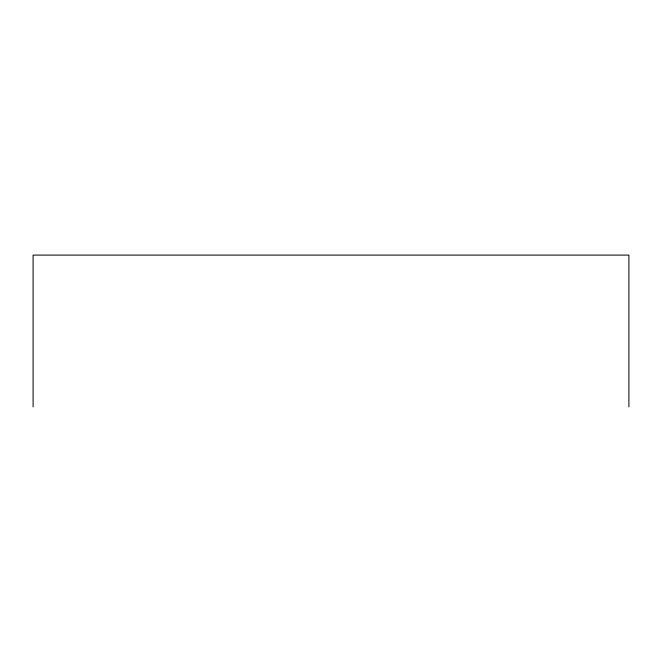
<?xml version="1.0" encoding="UTF-8"?>
<svg xmlns="http://www.w3.org/2000/svg" width="662" height="662" viewBox="0 0 662 662"><rect width="100%" height="100%" fill="white"/><g stroke="black" fill="none" stroke-linecap="round" stroke-linejoin="round"><path stroke-width="0.99" d="M628.9 406.907L628.9 255.093L33.1 255.093L33.1 406.907"/></g></svg>
